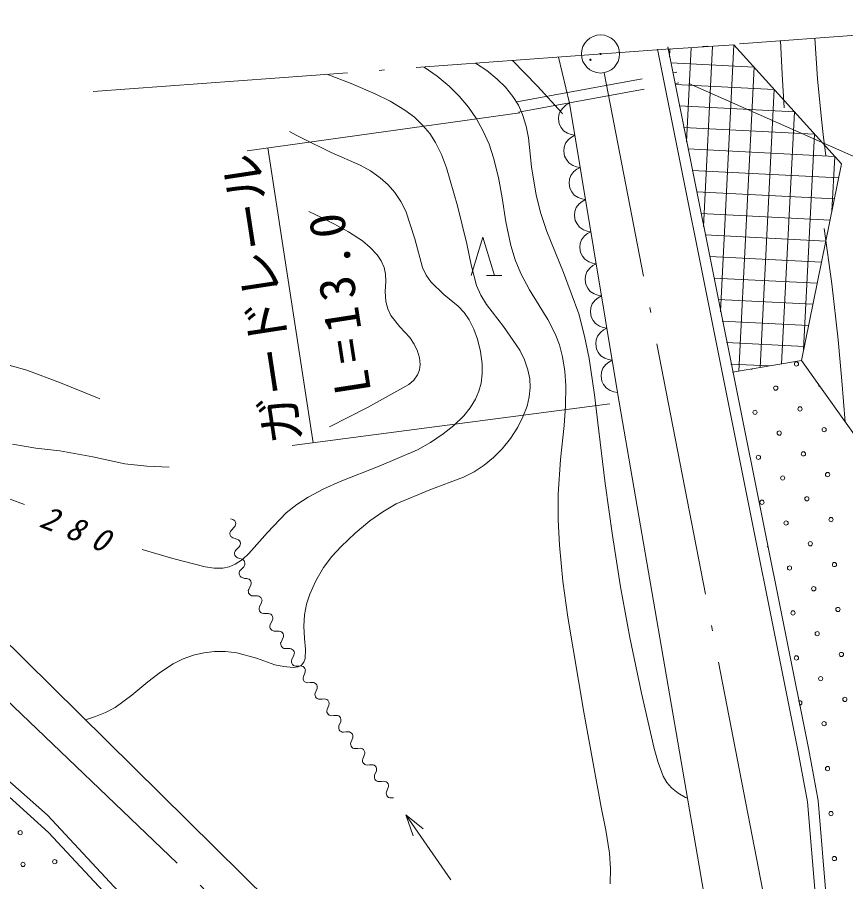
# Model space of a CAD drawing. Units: millimetres, scale not verified. Extents: x 46589 to 686589, y 5897 to 365897.
# Drawn here: x 438833 to 477813, y 283775 to 324438 of the extents above; entities that cross this region are included whole.
import ezdxf
from ezdxf.enums import TextEntityAlignment as Align

# ---------------------------------------------------------------- set-up
doc = ezdxf.new("R2010")
doc.units = ezdxf.units.MM
doc.header["$LTSCALE"] = 1000
doc.linetypes.add('DASHED', pattern=[7.5, 6, -1.5])
doc.linetypes.add('LONG_DASHED_DOTTED', pattern=[15.25, 12, -1.5, 0.25, -1.5])
doc.layers.add('S-SUV', color=7, linetype='Continuous', lineweight=13)
doc.styles.add('ＭＳ ゴシック', font='')
doc.styles.get('ＭＳ ゴシック').set_extended_font_data('MS Gothic')

msp = doc.modelspace()

# ---------------------------------------------------------------- linework, layer by layer
at = {"layer": 'S-SUV', "linetype": 'LONG_DASHED_DOTTED'}
for p, q in [((442400, 320943), (489563, 324438)), ((474119, 282324), (466449, 321829)), ((426658, 303480), (459168, 272394))]:
    msp.add_line(p, q, dxfattribs=at)
at = {"layer": 'S-SUV'}
for p, q in [((474743, 323340), (474826, 321765)), ((476360, 323460), (476485, 321549)), ((475582, 289879), (468960, 322944)), ((469449, 322937), (472554, 323140)), ((469450, 323042), (476073, 289973)), ((469541, 322943), (469522, 322573)), ((470545, 323009), (470321, 318578)), ((471550, 323074), (471120, 314583)), ((472554, 323140), (471919, 310588)), ((472554, 323140), (477618, 317537)), ((464823, 320400), (464296, 322565)), ((457984, 322098), (458586, 321674)), ((460400, 322277), (460926, 321931)), ((462136, 322405), (463317, 321195)), ((469579, 322289), (473503, 322091)), ((473503, 322091), (472779, 307796)), ((453403, 321758), (454542, 321331)), ((458586, 321674), (459162, 321195)), ((460926, 321931), (461419, 321534)), ((474826, 321765), (474916, 320173)), ((454542, 321331), (455669, 320843)), ((461419, 321534), (461805, 321147)), ((469781, 321278), (474451, 321041)), ((470436, 321320), (492188, 311709)), ((476485, 321549), (476670, 319642)), ((455669, 320843), (456380, 320485)), ((459162, 321195), (459630, 320725)), ((461805, 321147), (462152, 320714)), ((463317, 321195), (464458, 319938)), ((474451, 321041), (473789, 307965)), ((456380, 320485), (457068, 320069)), ((459630, 320725), (460060, 320204)), ((462152, 320714), (462410, 320299)), ((457068, 320069), (457518, 319733)), ((460060, 320204), (460437, 319655)), ((462410, 320299), (462612, 319860)), ((464385, 320025), (464321, 319843)), ((464527, 320200), (464385, 320025)), ((464659, 320315), (464527, 320200)), ((464823, 320400), (464659, 320315)), ((467079, 306792), (464823, 320400)), ((469983, 320266), (475399, 319992)), ((449643, 318154), (462478, 319940)), ((457518, 319733), (457922, 319355)), ((460437, 319655), (460760, 319077)), ((462612, 319860), (462776, 319324)), ((464321, 319843), (464294, 319656)), ((464294, 319656), (464333, 319422)), ((464458, 319938), (464478, 319916)), ((464478, 319916), (464498, 319894)), ((475399, 319992), (474798, 308133)), ((476670, 319642), (476770, 318789)), ((457922, 319355), (458241, 318971)), ((462776, 319324), (462884, 318767)), ((464333, 319422), (464419, 319254)), ((464419, 319254), (464537, 319102)), ((470186, 319255), (476347, 318943)), ((451956, 318899), (451639, 319067)), ((452265, 318737), (451956, 318899)), ((458241, 318971), (458511, 318550)), ((460760, 319077), (461030, 318464)), ((464537, 319102), (464728, 318982)), ((464728, 318982), (464890, 318920)), ((464910, 318803), (464777, 318688)), ((464890, 318920), (465074, 318888)), ((465074, 318888), (464910, 318803)), ((476347, 318943), (475834, 308809)), ((453598, 318080), (452265, 318737)), ((458511, 318550), (458794, 317979)), ((461030, 318464), (461243, 317831)), ((462884, 318767), (463035, 317410)), ((464635, 318513), (464572, 318331)), ((464777, 318688), (464635, 318513)), ((476770, 318789), (476874, 317936)), ((450627, 318291), (452753, 304426)), ((454959, 317476), (453598, 318080)), ((464572, 318331), (464545, 318144)), ((464545, 318144), (464584, 317910)), ((470388, 318243), (477295, 317893)), ((458794, 317979), (459029, 317364)), ((461243, 317831), (461471, 316899)), ((464584, 317910), (464670, 317742)), ((464670, 317742), (464788, 317590)), ((464788, 317590), (464979, 317470)), ((477295, 317893), (477165, 315322)), ((455449, 317211), (454959, 317476)), ((455909, 316893), (455449, 317211)), ((459029, 317364), (459546, 315562)), ((463035, 317410), (463247, 316063)), ((465028, 317176), (464886, 317001)), ((464979, 317470), (465141, 317408)), ((465160, 317291), (465028, 317176)), ((465141, 317408), (465325, 317376)), ((465325, 317376), (465160, 317291)), ((470590, 317232), (477484, 316883)), ((477618, 317537), (475727, 308288)), ((456278, 316564), (455909, 316893)), ((461471, 316899), (461641, 315948)), ((464823, 316819), (464795, 316632)), ((464886, 317001), (464823, 316819)), ((456603, 316192), (456278, 316564)), ((464795, 316632), (464834, 316398)), ((464834, 316398), (464920, 316230)), ((456885, 315768), (456603, 316192)), ((463247, 316063), (463472, 315204)), ((464920, 316230), (465039, 316078)), ((465039, 316078), (465229, 315958)), ((465229, 315958), (465391, 315896)), ((470792, 316220), (477281, 315892)), ((457112, 315318), (456885, 315768)), ((459546, 315562), (459993, 313789)), ((461641, 315948), (461817, 314820)), ((465278, 315664), (465136, 315489)), ((465411, 315779), (465278, 315664)), ((465391, 315896), (465575, 315864)), ((465575, 315864), (465411, 315779)), ((453141, 315016), (452544, 315298)), ((457533, 314013), (457112, 315318)), ((463472, 315204), (463757, 314355)), ((465073, 315307), (465046, 315120)), ((465136, 315489), (465073, 315307)), ((470995, 315209), (477079, 314900)), ((453731, 314723), (453141, 315016)), ((461817, 314820), (462052, 313707)), ((465046, 315120), (465085, 314886)), ((465085, 314886), (465171, 314717)), ((454420, 314347), (453731, 314723)), ((455077, 313919), (454420, 314347)), ((463757, 314355), (464533, 312432)), ((465171, 314717), (465289, 314566)), ((465289, 314566), (465480, 314446)), ((465480, 314446), (465642, 314384)), ((465642, 314384), (465826, 314352)), ((465826, 314352), (465661, 314267)), ((476804, 314510), (477158, 311897)), ((455440, 313616), (455077, 313919)), ((457903, 312666), (457533, 314013)), ((460187, 312295), (460736, 314090)), ((460736, 314090), (461285, 312295)), ((465387, 313977), (465324, 313795)), ((465529, 314152), (465387, 313977)), ((465661, 314267), (465529, 314152)), ((471197, 314197), (476876, 313909)), ((455760, 313270), (455440, 313616)), ((459993, 313789), (460189, 312792)), ((462052, 313707), (462264, 313036)), ((465324, 313795), (465297, 313608)), ((465297, 313608), (465335, 313374)), ((455961, 312974), (455760, 313270)), ((465335, 313374), (465422, 313205)), ((465422, 313205), (465540, 313054)), ((471399, 313185), (476674, 312918)), ((456099, 312665), (455961, 312974)), ((460189, 312792), (460443, 311816)), ((462264, 313036), (462533, 312383)), ((465540, 313054), (465731, 312934)), ((465731, 312934), (465893, 312872)), ((465912, 312755), (465780, 312639)), ((465893, 312872), (466076, 312840)), ((466076, 312840), (465912, 312755)), ((456163, 312348), (456099, 312665)), ((456167, 312021), (456163, 312348)), ((458069, 312311), (457903, 312666)), ((458285, 311991), (458069, 312311)), ((460911, 312295), (461631, 312295)), ((462533, 312383), (462932, 311621)), ((464533, 312432), (465253, 310487)), ((465638, 312464), (465575, 312283)), ((465780, 312639), (465638, 312464)), ((456142, 311536), (456167, 312021)), ((458905, 311404), (458285, 311991)), ((465575, 312283), (465547, 312096)), ((465547, 312096), (465586, 311862)), ((471602, 312174), (476471, 311927)), ((477158, 311897), (477455, 309264)), ((456178, 311063), (456142, 311536)), ((460443, 311816), (460646, 311363)), ((462932, 311621), (463389, 310876)), ((465586, 311862), (465672, 311693)), ((465672, 311693), (465791, 311542)), ((465791, 311542), (465981, 311422)), ((459579, 310852), (458905, 311404)), ((460646, 311363), (460906, 310929)), ((466030, 311127), (465888, 310952)), ((465981, 311422), (466143, 311360)), ((466163, 311243), (466030, 311127)), ((466143, 311360), (466327, 311328)), ((466327, 311328), (466163, 311243)), ((471804, 311162), (476269, 310936)), ((456271, 310723), (456178, 311063)), ((456417, 310416), (456271, 310723)), ((459866, 310544), (459579, 310852)), ((460906, 310929), (461704, 309887)), ((463389, 310876), (463797, 310223)), ((465825, 310771), (465798, 310584)), ((465888, 310952), (465825, 310771)), ((456828, 309879), (456417, 310416)), ((460096, 310208), (459866, 310544)), ((465253, 310487), (465526, 309442)), ((465798, 310584), (465837, 310350)), ((465837, 310350), (465923, 310181)), ((457296, 309369), (456828, 309879)), ((460318, 309770), (460096, 310208)), ((461704, 309887), (462473, 308780)), ((463797, 310223), (464149, 309546)), ((465923, 310181), (466041, 310030)), ((466041, 310030), (466232, 309910)), ((466232, 309910), (466394, 309848)), ((472006, 310151), (476066, 309945)), ((460486, 309300), (460318, 309770)), ((464149, 309546), (464346, 309024)), ((466281, 309615), (466139, 309440)), ((466413, 309731), (466281, 309615)), ((466394, 309848), (466578, 309816)), ((466578, 309816), (466413, 309731)), ((457509, 309067), (457296, 309369)), ((457669, 308736), (457509, 309067)), ((460627, 308719), (460486, 309300)), ((465526, 309442), (465740, 308382)), ((466076, 309259), (466048, 309072)), ((466048, 309072), (466087, 308838)), ((466139, 309440), (466076, 309259)), ((472209, 309139), (475864, 308954)), ((477455, 309264), (477634, 307335)), ((457760, 308414), (457669, 308736)), ((460707, 308140), (460627, 308719)), ((462473, 308780), (462698, 308325)), ((464346, 309024), (464490, 308471)), ((466087, 308838), (466173, 308669)), ((466173, 308669), (466292, 308518)), ((436581, 308592), (439290, 307838)), ((457786, 308105), (457760, 308414)), ((462698, 308325), (462863, 307853)), ((464490, 308471), (464597, 307793)), ((465740, 308382), (466000, 306681)), ((466292, 308518), (466483, 308398)), ((466483, 308398), (466644, 308336)), ((466644, 308336), (466828, 308304)), ((466828, 308304), (466664, 308219)), ((475727, 308288), (472487, 307748)), ((475727, 308288), (481067, 300802)), ((439290, 307838), (440871, 307250)), ((457661, 307618), (457752, 307850)), ((457752, 307850), (457786, 308105)), ((460713, 307673), (460707, 308140)), ((462863, 307853), (462947, 307436)), ((466390, 307928), (466326, 307747)), ((466531, 308103), (466390, 307928)), ((466664, 308219), (466531, 308103)), ((472411, 308128), (474219, 308036)), ((457487, 307374), (457661, 307618)), ((460660, 307226), (460713, 307673)), ((462947, 307436), (462969, 307016)), ((464597, 307793), (464644, 307098)), ((466326, 307747), (466299, 307560)), ((466299, 307560), (466338, 307326)), ((440871, 307250), (442443, 306600)), ((455308, 306089), (457255, 307157)), ((457255, 307157), (457487, 307374)), ((460557, 306843), (460660, 307226)), ((462969, 307016), (462925, 306583)), ((464644, 307098), (464636, 306168)), ((466338, 307326), (466424, 307157)), ((466424, 307157), (466542, 307006)), ((466542, 307006), (466733, 306886)), ((477634, 307335), (477792, 305394)), ((442443, 306600), (442573, 306546)), ((460397, 306479), (460557, 306843)), ((466000, 306681), (466202, 304965)), ((466733, 306886), (466895, 306824)), ((466895, 306824), (467079, 306792)), ((470918, 284525), (467079, 306792)), ((442573, 306546), (442711, 306487)), ((466722, 306252), (451768, 304298)), ((460144, 306072), (460397, 306479)), ((462925, 306583), (462818, 306142)), ((453517, 305173), (455308, 306089)), ((459838, 305695), (460144, 306072)), ((462818, 306142), (462627, 305643)), ((464636, 306168), (464567, 305242)), ((459372, 305239), (459838, 305695)), ((462627, 305643), (462378, 305162)), ((458875, 304836), (459372, 305239)), ((462378, 305162), (462033, 304631)), ((464567, 305242), (464398, 303632)), ((458282, 304432), (458875, 304836)), ((462033, 304631), (461644, 304143)), ((466202, 304965), (466494, 302514)), ((439713, 304168), (438603, 304354)), ((440837, 304043), (439713, 304168)), ((457670, 304088), (458282, 304432)), ((442381, 303762), (440837, 304043)), ((443901, 303425), (442381, 303762)), ((455862, 303316), (457670, 304088)), ((461644, 304143), (461243, 303733)), ((444932, 303320), (443901, 303425)), ((460799, 303366), (460338, 303063)), ((461243, 303733), (460799, 303366)), ((464398, 303632), (464288, 302001)), ((445972, 303275), (444932, 303320)), ((454020, 302595), (455862, 303316)), ((460338, 303063), (459830, 302804)), ((453257, 302257), (454020, 302595)), ((459830, 302804), (458243, 302209)), ((437296, 302214), (439174, 301520)), ((452526, 301868), (453257, 302257)), ((458243, 302209), (456665, 301553)), ((466494, 302514), (466847, 300060)), ((451989, 301519), (452526, 301868)), ((464288, 302001), (464287, 300800)), ((451490, 301122), (451989, 301519)), ((456665, 301553), (456030, 301177)), ((450606, 300210), (451490, 301122)), ((456030, 301177), (455426, 300748)), ((448974, 300814), (448867, 300851)), ((449020, 300786), (448974, 300814)), ((449066, 300747), (449020, 300786)), ((449056, 300463), (449086, 300515)), ((449096, 300692), (449066, 300747)), ((449086, 300515), (449107, 300562)), ((449112, 300627), (449096, 300692)), ((449107, 300562), (449112, 300627)), ((455426, 300748), (454735, 300174)), ((464287, 300800), (464345, 299602)), ((448838, 300137), (448842, 300194)), ((448852, 300078), (448838, 300137)), ((448842, 300194), (448860, 300253)), ((448860, 300253), (448896, 300303)), ((448896, 300303), (449056, 300463)), ((449733, 299220), (450606, 300210)), ((454735, 300174), (454073, 299545)), ((448882, 300021), (448852, 300078)), ((448926, 299980), (448882, 300021)), ((448977, 299952), (448926, 299980)), ((449084, 299915), (448977, 299952)), ((449192, 299878), (449084, 299915)), ((449238, 299850), (449192, 299878)), ((449284, 299811), (449238, 299850)), ((449314, 299756), (449284, 299811)), ((449329, 299691), (449314, 299756)), ((449324, 299626), (449329, 299691)), ((466847, 300060), (467218, 297653)), ((444713, 299402), (446146, 298975)), ((449059, 299258), (449078, 299317)), ((449078, 299317), (449113, 299367)), ((449113, 299367), (449273, 299527)), ((449273, 299527), (449303, 299579)), ((449303, 299579), (449324, 299626)), ((454073, 299545), (453634, 299068)), ((464345, 299602), (464509, 297910)), ((446146, 298975), (447680, 298583)), ((449055, 299201), (449059, 299258)), ((449069, 299142), (449055, 299201)), ((449100, 299085), (449069, 299142)), ((449088, 298712), (449423, 298937)), ((449144, 299044), (449100, 299085)), ((449195, 299016), (449144, 299044)), ((449302, 298979), (449195, 299016)), ((449409, 298942), (449302, 298979)), ((449455, 298914), (449409, 298942)), ((449423, 298937), (449733, 299220)), ((449501, 298875), (449455, 298914)), ((449531, 298820), (449501, 298875)), ((453634, 299068), (453245, 298558)), ((440254, 286898), (426934, 298730)), ((447680, 298583), (448098, 298527)), ((448098, 298527), (448510, 298532)), ((448510, 298532), (448808, 298593)), ((448808, 298593), (449088, 298712)), ((449330, 298431), (449490, 298591)), ((449490, 298591), (449520, 298643)), ((449520, 298643), (449542, 298690)), ((449546, 298755), (449531, 298820)), ((449542, 298690), (449546, 298755)), ((453245, 298558), (452888, 297931)), ((449273, 298265), (449277, 298322)), ((449286, 298206), (449273, 298265)), ((449277, 298322), (449295, 298381)), ((449317, 298149), (449286, 298206)), ((449295, 298381), (449330, 298431)), ((449361, 298108), (449317, 298149)), ((449412, 298080), (449361, 298108)), ((449519, 298043), (449412, 298080)), ((449633, 298042), (449519, 298043)), ((449687, 298030), (449633, 298042)), ((449743, 298007), (449687, 298030)), ((449722, 297528), (449824, 297733)), ((449789, 297965), (449743, 298007)), ((449825, 297907), (449789, 297965)), ((449824, 297733), (449836, 297791)), ((449841, 297843), (449825, 297907)), ((449836, 297791), (449841, 297843)), ((452888, 297931), (452595, 297298)), ((464509, 297910), (464734, 296216)), ((467218, 297653), (467648, 295258)), ((436110, 297245), (454286, 279311)), ((449704, 297469), (449722, 297528)), ((449705, 297407), (449704, 297469)), ((449720, 297351), (449705, 297407)), ((449752, 297299), (449720, 297351)), ((449799, 297254), (449752, 297299)), ((449855, 297229), (449799, 297254)), ((452595, 297298), (452448, 296831)), ((449912, 297218), (449855, 297229)), ((450026, 297218), (449912, 297218)), ((450141, 297217), (450026, 297218)), ((450194, 297204), (450141, 297217)), ((450250, 297182), (450194, 297204)), ((450229, 296702), (450331, 296907)), ((450296, 297139), (450250, 297182)), ((450332, 297081), (450296, 297139)), ((450331, 296907), (450343, 296966)), ((450348, 297017), (450332, 297081)), ((450343, 296966), (450348, 297017)), ((450212, 296643), (450229, 296702)), ((450213, 296581), (450212, 296643)), ((450227, 296525), (450213, 296581)), ((450259, 296473), (450227, 296525)), ((450307, 296429), (450259, 296473)), ((452448, 296831), (452353, 296322)), ((450362, 296403), (450307, 296429)), ((450420, 296393), (450362, 296403)), ((450534, 296392), (450420, 296393)), ((450648, 296391), (450534, 296392)), ((450701, 296378), (450648, 296391)), ((450758, 296356), (450701, 296378)), ((450737, 295877), (450838, 296081)), ((450804, 296313), (450758, 296356)), ((450839, 296256), (450804, 296313)), ((450838, 296081), (450851, 296140)), ((450856, 296192), (450839, 296256)), ((450851, 296140), (450856, 296192)), ((452353, 296322), (452318, 295801)), ((464734, 296216), (465487, 291756)), ((450719, 295818), (450737, 295877)), ((450720, 295756), (450719, 295818)), ((450735, 295699), (450720, 295756)), ((450767, 295648), (450735, 295699)), ((450814, 295603), (450767, 295648)), ((452318, 295801), (452345, 295221)), ((450869, 295577), (450814, 295603)), ((450927, 295567), (450869, 295577)), ((451041, 295566), (450927, 295567)), ((451155, 295565), (451041, 295566)), ((451209, 295553), (451155, 295565)), ((451265, 295530), (451209, 295553)), ((451244, 295051), (451346, 295256)), ((451311, 295488), (451265, 295530)), ((451347, 295430), (451311, 295488)), ((451346, 295256), (451358, 295315)), ((451363, 295366), (451347, 295430)), ((451358, 295315), (451363, 295366)), ((452345, 295221), (452392, 294720)), ((467648, 295258), (468200, 292640)), ((451226, 294992), (451244, 295051)), ((451227, 294930), (451226, 294992)), ((451242, 294874), (451227, 294930)), ((451274, 294822), (451242, 294874)), ((451321, 294777), (451274, 294822)), ((447119, 294431), (446638, 294257)), ((447605, 294547), (447119, 294431)), ((448107, 294603), (447605, 294547)), ((448637, 294601), (448107, 294603)), ((449167, 294537), (448637, 294601)), ((450083, 294285), (449167, 294537)), ((451377, 294752), (451321, 294777)), ((451434, 294742), (451377, 294752)), ((451549, 294741), (451434, 294742)), ((451663, 294740), (451549, 294741)), ((451716, 294727), (451663, 294740)), ((451773, 294705), (451716, 294727)), ((451751, 294226), (451853, 294430)), ((451819, 294662), (451773, 294705)), ((451854, 294604), (451819, 294662)), ((451853, 294430), (451865, 294489)), ((451871, 294541), (451854, 294604)), ((451865, 294489), (451871, 294541)), ((452392, 294720), (452377, 294269)), ((446171, 294024), (445568, 293631)), ((446638, 294257), (446171, 294024)), ((450953, 293984), (450083, 294285)), ((451734, 294166), (451751, 294226)), ((451735, 294104), (451734, 294166)), ((451750, 294048), (451735, 294104)), ((451781, 293997), (451750, 294048)), ((451829, 293952), (451781, 293997)), ((452319, 294096), (452213, 293969)), ((452377, 294269), (452319, 294096)), ((445568, 293631), (444981, 293175)), ((451370, 293893), (450953, 293984)), ((451818, 293858), (451370, 293893)), ((452044, 293889), (451818, 293858)), ((451884, 293926), (451829, 293952)), ((451942, 293916), (451884, 293926)), ((452056, 293915), (451942, 293916)), ((452213, 293969), (452044, 293889)), ((452168, 293923), (452056, 293915)), ((452222, 293914), (452168, 293923)), ((452279, 293896), (452222, 293914)), ((452327, 293858), (452279, 293896)), ((452293, 293424), (452378, 293632)), ((452366, 293804), (452327, 293858)), ((452387, 293742), (452366, 293804)), ((452378, 293632), (452386, 293691)), ((452386, 293691), (452387, 293742)), ((452280, 293364), (452293, 293424)), ((452286, 293304), (452280, 293364)), ((452304, 293249), (452286, 293304)), ((452339, 293201), (452304, 293249)), ((452389, 293160), (452339, 293201)), ((444981, 293175), (444220, 292545)), ((452445, 293139), (452389, 293160)), ((452503, 293134), (452445, 293139)), ((452615, 293141), (452503, 293134)), ((452727, 293149), (452615, 293141)), ((452781, 293140), (452727, 293149)), ((452838, 293122), (452781, 293140)), ((452886, 293084), (452838, 293122)), ((452852, 292650), (452937, 292858)), ((452925, 293030), (452886, 293084)), ((452946, 292968), (452925, 293030)), ((452937, 292858), (452945, 292917)), ((452945, 292917), (452946, 292968)), ((444220, 292545), (443437, 291976)), ((452839, 292590), (452852, 292650)), ((452845, 292530), (452839, 292590)), ((452863, 292475), (452845, 292530)), ((452898, 292427), (452863, 292475)), ((452948, 292386), (452898, 292427)), ((453004, 292365), (452948, 292386)), ((453174, 292367), (453062, 292360)), ((453286, 292375), (453174, 292367)), ((453340, 292366), (453286, 292375)), ((453397, 292348), (453340, 292366)), ((468200, 292640), (468808, 290045)), ((443437, 291976), (442989, 291731)), ((453062, 292360), (453004, 292365)), ((453445, 292310), (453397, 292348)), ((453411, 291876), (453496, 292084)), ((453484, 292256), (453445, 292310)), ((453505, 292194), (453484, 292256)), ((453496, 292084), (453504, 292143)), ((453504, 292143), (453505, 292194)), ((442989, 291731), (442514, 291541)), ((453398, 291816), (453411, 291876)), ((453404, 291756), (453398, 291816)), ((453422, 291701), (453404, 291756)), ((453457, 291653), (453422, 291701)), ((453507, 291612), (453457, 291653)), ((453563, 291591), (453507, 291612)), ((453621, 291586), (453563, 291591)), ((453733, 291593), (453621, 291586)), ((453845, 291601), (453733, 291593)), ((453899, 291592), (453845, 291601)), ((453956, 291574), (453899, 291592)), ((454004, 291536), (453956, 291574)), ((465487, 291756), (466303, 287289)), ((434586, 291275), (440297, 286092)), ((442277, 291465), (442037, 291397)), ((442514, 291541), (442277, 291465)), ((453970, 291102), (454055, 291310)), ((454043, 291482), (454004, 291536)), ((454064, 291420), (454043, 291482)), ((454055, 291310), (454063, 291369)), ((454063, 291369), (454064, 291420)), ((453957, 291042), (453970, 291102)), ((453963, 290982), (453957, 291042)), ((453981, 290927), (453963, 290982)), ((454016, 290879), (453981, 290927)), ((454066, 290838), (454016, 290879)), ((454122, 290817), (454066, 290838)), ((454180, 290812), (454122, 290817)), ((454292, 290819), (454180, 290812)), ((454404, 290827), (454292, 290819)), ((454458, 290818), (454404, 290827)), ((454515, 290800), (454458, 290818)), ((454563, 290762), (454515, 290800)), ((454602, 290708), (454563, 290762)), ((454529, 290328), (454614, 290536)), ((454623, 290646), (454602, 290708)), ((454614, 290536), (454622, 290595)), ((454622, 290595), (454623, 290646)), ((454516, 290268), (454529, 290328)), ((454522, 290208), (454516, 290268)), ((454540, 290153), (454522, 290208)), ((454575, 290105), (454540, 290153)), ((454625, 290064), (454575, 290105)), ((454681, 290043), (454625, 290064)), ((454739, 290038), (454681, 290043)), ((454851, 290045), (454739, 290038)), ((454963, 290053), (454851, 290045)), ((455017, 290044), (454963, 290053)), ((455074, 290026), (455017, 290044)), ((455122, 289988), (455074, 290026)), ((455161, 289933), (455122, 289988)), ((455182, 289872), (455161, 289933)), ((468808, 290045), (468989, 289382)), ((476073, 289973), (476510, 287594)), ((455075, 289494), (455088, 289554)), ((455088, 289554), (455173, 289762)), ((455173, 289762), (455181, 289821)), ((455181, 289821), (455182, 289872)), ((476014, 287528), (475582, 289879)), ((455081, 289434), (455075, 289494)), ((455099, 289379), (455081, 289434)), ((455134, 289331), (455099, 289379)), ((455184, 289290), (455134, 289331)), ((455240, 289269), (455184, 289290)), ((455298, 289264), (455240, 289269)), ((455410, 289271), (455298, 289264)), ((455522, 289279), (455410, 289271)), ((455576, 289270), (455522, 289279)), ((455633, 289252), (455576, 289270)), ((455681, 289214), (455633, 289252)), ((455720, 289159), (455681, 289214)), ((455741, 289098), (455720, 289159)), ((468989, 289382), (469229, 288738)), ((455634, 288720), (455647, 288780)), ((455640, 288660), (455634, 288720)), ((455647, 288780), (455732, 288988)), ((455732, 288988), (455740, 289047)), ((455740, 289047), (455741, 289098)), ((469229, 288738), (469400, 288445)), ((455658, 288605), (455640, 288660)), ((455693, 288557), (455658, 288605)), ((455743, 288516), (455693, 288557)), ((455800, 288495), (455743, 288516)), ((455857, 288490), (455800, 288495)), ((455969, 288497), (455857, 288490)), ((456081, 288505), (455969, 288497)), ((456135, 288496), (456081, 288505)), ((456192, 288478), (456135, 288496)), ((456240, 288440), (456192, 288478)), ((456279, 288385), (456240, 288440)), ((456300, 288324), (456279, 288385)), ((456299, 288273), (456300, 288324)), ((469400, 288445), (469616, 288193)), ((456193, 287946), (456206, 288006)), ((456199, 287886), (456193, 287946)), ((456206, 288006), (456291, 288214)), ((456291, 288214), (456299, 288273)), ((469616, 288193), (469924, 287948)), ((469924, 287948), (470279, 287744)), ((456217, 287831), (456199, 287886)), ((456252, 287783), (456217, 287831)), ((456302, 287742), (456252, 287783)), ((456359, 287721), (456302, 287742)), ((456416, 287716), (456359, 287721)), ((456528, 287723), (456416, 287716)), ((470279, 287744), (470325, 287722)), ((470325, 287722), (470371, 287699)), ((476482, 281908), (476014, 287528)), ((476510, 287594), (476982, 281932)), ((466303, 287289), (466530, 286201)), ((449900, 276581), (440254, 286898)), ((459230, 283866), (457123, 286919)), ((457454, 285933), (457123, 286919)), ((457123, 286919), (457926, 286258)), ((440297, 286092), (449655, 276110)), ((466530, 286201), (466695, 285112)), ((466695, 285112), (466742, 284391)), ((466742, 284391), (466730, 283668)), ((471542, 280830), (470918, 284525))]:
    msp.add_line(p, q, dxfattribs=at)
at = {"layer": 'S-SUV', "linetype": 'DASHED'}
for p, q in [((462333, 320460), (469867, 321852)), ((462424, 319968), (469958, 321360))]:
    msp.add_line(p, q, dxfattribs=at)
at = {"layer": 'S-SUV'}
for centre, radius in [((466277, 322712), 896), ((465801, 322440), 31.2), ((465801, 322440), 25), ((465801, 322440), 18.8), ((466277, 322712), 27), ((465801, 322440), 12.5), ((465801, 322440), 6.3), ((475497, 308132), 99.5), ((474521, 306994), 99.5), ((473545, 305855), 99.5), ((475660, 306017), 99.5), ((474683, 304879), 99.5), ((476798, 305041), 99.5), ((473707, 303740), 99.5), ((475822, 303902), 99.5), ((476961, 302926), 99.5), ((474846, 302764), 99.5), ((473869, 301625), 99.5), ((475984, 301787), 99.5), ((477123, 300811), 99.5), ((475008, 300649), 99.5), ((476147, 299672), 99.5), ((475170, 298533), 99.5), ((477285, 298696), 99.5), ((476309, 297557), 99.5), ((475332, 296418), 99.5), ((477447, 296581), 99.5), ((476471, 295442), 99.5), ((475495, 294303), 99.5), ((477610, 294465), 99.5), ((476633, 293327), 99.5), ((477772, 292350), 99.5), ((476795, 291212), 99.5), ((476958, 289097), 99.5), ((477120, 286981), 99.5), ((438971, 286082), 99.5), ((439100, 284588), 99.5), ((440595, 284717), 99.5), ((477282, 284866), 99.5)]:
    msp.add_circle(centre, radius, dxfattribs=at)
for centre, start, end in [((473382, 307970), 270.8976, 289.2786), ((476636, 307156), 181.7265, 249.2741), ((474031, 299510), 0.1733, 22.6757), ((475657, 292188), 254.3032, 128.5457)]:
    msp.add_arc(centre, 99.5, start, end, dxfattribs=at)

# ---------------------------------------------------------------- texts
at = {"layer": 'S-SUV', "style": 'ＭＳ ゴシック'}
msp.add_text('ガードレール', height=1686, rotation=98.7, dxfattribs=at).set_placement((452728, 304578), align=Align.BOTTOM_LEFT)
at = {"layer": 'S-SUV', "attachment_point": 7, "style": 'ＭＳ ゴシック'}
for s, insert, char_height, rotation in [('\\T1.3;L=13.0', (455513, 306832), 1686, 98.8), ('\\T1.73;\\Q15;280', (439800, 300486), 1100, 338)]:
    msp.add_mtext(s, dxfattribs=dict(at, insert=insert, char_height=char_height, rotation=rotation))

doc.saveas('drawing.dxf')
